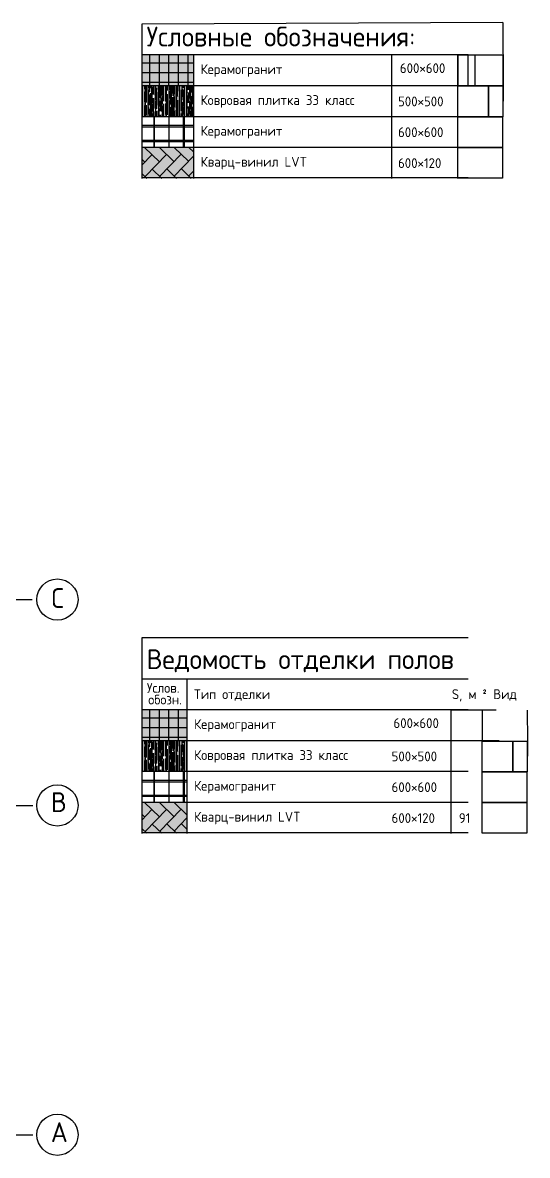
# Model space of a CAD drawing. Header units: millimetres. Extents: x -79936 to 190348, y -17907 to 78730.
# Drawn here: x 76206 to 86016, y -3083 to 18928 of the extents above; entities that cross this region are included whole.
import ezdxf

# ---------------------------------------------------------------- set-up
doc = ezdxf.new("R2010")
doc.units = ezdxf.units.MM
doc.header["$XCLIPFRAME"] = 2
doc.linetypes.add('ACAD_ISO02W100', pattern=[15, 12, -3])
doc.layers.add('Plan 1', color=7, linetype='Continuous')
doc.styles.add('gost', font='GOST Common.ttf')
picture_1 = doc.add_image_def('image1.jpg', size_in_pixel=(1000, 1000))
picture_2 = doc.add_image_def('image2.jpg', size_in_pixel=(736, 736))
picture_3 = doc.add_image_def('image3.png', size_in_pixel=(123, 173))
picture_4 = doc.add_image_def('image8.png', size_in_pixel=(124, 111))

msp = doc.modelspace()

# ---------------------------------------------------------------- hatches: boundary and pattern name
at = {"transparency": 33554687}
h = msp.add_hatch(dxfattribs=at)
h.set_pattern_fill('ANSI37', color=253, scale=59, angle=45)
h.set_pattern_definition([(90, (59193.95, 9343.4), (-187.325, 0), []), (180, (59193.95, 9343.4), (-1e-14, -187.325), [])])
h.paths.add_polyline_path([(79525.012, 17701.005), (79525.013, 18301.005), (78525.008, 18301.005), (78525.008, 17701.005)])
at = {"true_color": 0xcbc9c2}
h = msp.add_hatch(color=9, dxfattribs=at)
h.dxf.hatch_style = 1
h.paths.add_polyline_path([(79525.008, 18300.965), (78525.008, 18300.965), (78525.008, 17700.965), (79525.008, 17700.965)])
at = {"true_color": 0x636466, "transparency": 33554687}
h = msp.add_hatch(dxfattribs=at)
h.set_pattern_fill('AR-RROOF', color=251, scale=2, angle=90)
h.set_pattern_definition([(90, (59493.077, 8798.246), (-50.8, 111.76), [762, -101.6, 254, -50.8]), (90, (59467.68, 8865.81), (-67.564, -50.8), [152.4, -16.764, 304.8, -38.1]), (90, (59449.897, 8823.646), (-34.036, 264.16), [406.4, -71.12, 203.2, -50.8])])
h.paths.add_polyline_path([(79525.008, 17700.965), (78525.008, 17700.965), (78525.008, 17100.965), (79525.008, 17100.965)])
at = {"transparency": 33554687}
h = msp.add_hatch(dxfattribs=at)
h.set_pattern_fill('ANSI37', color=253, scale=92, angle=225)
h.set_pattern_definition([(270, (59193.95, 9343.4), (292.1, -6e-14), []), (0, (59193.95, 9343.4), (9e-14, 292.1), [])])
h.paths.add_polyline_path([(79525.008, 17102.498), (78525.008, 17102.498), (78525.008, 16502.498), (79525.008, 16502.498)])
at = {"true_color": 0xc69e76, "transparency": 33554687}
h = msp.add_hatch(dxfattribs=at)
h.set_pattern_fill('ANSI37', color=33, scale=88, angle=225)
h.set_pattern_definition([(270, (59493.08, 8798.25), (279.4, -6e-14), []), (0, (59493.08, 8798.25), (9e-14, 279.4), [])])
h.paths.add_polyline_path([(79525.008, 16502.498), (79525.008, 17100.985), (78525.008, 17100.985), (78525.008, 16502.498)])
at = {"true_color": 0xcbc9c2}
h = msp.add_hatch(color=9, dxfattribs=at)
h.dxf.hatch_style = 1
h.paths.add_polyline_path([(79525.008, 16502.498), (78525.008, 16502.498), (78525.008, 15902.498), (79525.008, 15902.498)])
at = {"true_color": 0x918c7e}
h = msp.add_hatch(dxfattribs=at)
h.set_pattern_fill('AR-HBONE', color=252, scale=50, angle=91)
h.set_pattern_definition([(136, (-17440.93, 136748.87), (-282.79963, -4.93629), [600, -200]), (226, (-17584.8, 136887.8), (-282.79963, -4.93629), [600, -200])])
h.paths.add_polyline_path([(79525.008, 15902.498), (79525.008, 16502.498), (78525.008, 16502.498), (78525.008, 15902.498)])
at = {"transparency": 33554687}
h = msp.add_hatch(dxfattribs=at)
h.set_pattern_fill('ANSI37', color=253, scale=59, angle=45)
h.set_pattern_definition([(90, (59193.95, -3384.43), (-187.325, 0), []), (180, (59193.95, -3384.43), (-1e-14, -187.325), [])])
h.paths.add_polyline_path([(79400.002, 4973.174), (79400.002, 5573.174), (78525.008, 5573.174), (78525.008, 4973.174)])
at = {"true_color": 0xcbc9c2}
h = msp.add_hatch(color=9, dxfattribs=at)
h.dxf.hatch_style = 1
h.paths.add_polyline_path([(79400.007, 5573.134), (78525.008, 5573.133), (78525.008, 4973.133), (79400.007, 4973.134)])
at = {"true_color": 0x636466, "transparency": 33554687}
h = msp.add_hatch(dxfattribs=at)
h.set_pattern_fill('AR-RROOF', color=251, scale=2, angle=90)
h.set_pattern_definition([(90, (59493.077, -3929.586), (-50.8, 111.76), [762, -101.6, 254, -50.8]), (90, (59467.68, -3862.02), (-67.564, -50.8), [152.4, -16.764, 304.8, -38.1]), (90, (59449.897, -3904.186), (-34.036, 264.16), [406.4, -71.12, 203.2, -50.8])])
h.paths.add_polyline_path([(79400.006, 4973.134), (78525.008, 4973.133), (78525.008, 4373.133), (79400.006, 4373.134)])
at = {"transparency": 33554687}
h = msp.add_hatch(dxfattribs=at)
h.set_pattern_fill('ANSI37', color=253, scale=92, angle=225)
h.set_pattern_definition([(270, (59193.95, -3384.43), (292.1, -6e-14), []), (0, (59193.95, -3384.43), (9e-14, 292.1), [])])
h.paths.add_polyline_path([(79400.004, 4374.667), (78525.008, 4374.666), (78525.008, 3774.666), (79400.004, 3774.667)])
at = {"true_color": 0xc69e76, "transparency": 33554687}
h = msp.add_hatch(dxfattribs=at)
h.set_pattern_fill('ANSI37', color=33, scale=88, angle=225)
h.set_pattern_definition([(270, (59493.08, -3929.59), (279.4, -6e-14), []), (0, (59493.08, -3929.59), (9e-14, 279.4), [])])
h.paths.add_polyline_path([(79400.004, 3774.667), (79400.004, 4373.154), (78525.008, 4373.153), (78525.008, 3774.666)])
at = {"true_color": 0xcbc9c2}
h = msp.add_hatch(color=9, dxfattribs=at)
h.dxf.hatch_style = 1
h.paths.add_polyline_path([(79400.003, 3774.667), (78525.008, 3774.666), (78525.008, 3174.666), (79400.003, 3174.667)])
at = {"true_color": 0x918c7e}
h = msp.add_hatch(dxfattribs=at)
h.set_pattern_fill('AR-HBONE', color=252, scale=50, angle=91)
h.set_pattern_definition([(136, (-17440.93, 124021.04), (-282.79963, -4.93629), [600, -200]), (226, (-17584.8, 124159.97), (-282.79963, -4.93629), [600, -200])])
h.paths.add_polyline_path([(79400.003, 3174.667), (79400.003, 3774.667), (78525.008, 3774.666), (78525.008, 3174.666)])

# ---------------------------------------------------------------- linework, layer by layer
at = {"color": 7}
for p, q in [((85537.409, 18928.055), (78524.402, 18897.457)), ((78525.008, 18901.005), (78525.008, 15900.965)), ((84867.116, 18301.005), (78525.008, 18301.005)), ((79525.013, 18300.975), (79525.008, 15900.965)), ((83383.656, 15900.965), (83383.656, 18300.997)), ((84662.182, 15902.065), (84662.182, 18301.004)), ((84867.116, 17701.005), (78525.008, 17701.005)), ((84275.008, 17100.967), (78525.008, 17100.967)), ((84867.116, 17100.967), (78525.008, 17100.967)), ((84867.116, 16502.498), (78525.008, 16502.498)), ((84867.116, 15910.149), (78525.008, 15910.149)), ((78525.008, 6973.174), (78525.008, 3173.133)), ((84867.116, 6973.174), (78525.008, 6973.174)), ((84867.116, 6173.174), (78525.008, 6173.174)), ((79400.002, 6173.174), (79400.002, 3173.128)), ((84867.116, 5573.174), (78525.008, 5573.174)), ((84537.176, 3174.227), (84537.176, 5573.167)), ((85250, 4973.174), (78525.008, 4973.174)), ((84275.008, 4373.135), (78525.008, 4373.135)), ((84867.116, 4373.135), (78525.008, 4373.135)), ((84867.116, 3774.666), (78525.008, 3774.666)), ((84867.116, 3182.318), (78525.008, 3182.318))]:
    msp.add_line(p, q, dxfattribs=at)
for points in [[(85537.409, 18928.055), (85542.762, 17701.033)], [(84662.182, 18301.005), (84662.146, 17701.005)], [(84662.182, 18301.004), (85537.409, 18301.005)], [(84997.329, 17700.985), (84662.182, 17701.005)], [(85260.189, 17698.511), (85537.409, 17700.985)], [(85542.762, 17701.033), (85537.409, 17100.505)], [(85260.189, 17100.505), (85537.409, 17100.505)], [(84537.176, 5573.167), (85412.403, 5573.168)], [(85135.183, 5570.674), (85135.147, 4970.674)], [(85137.176, 5573.132), (85137.14, 4973.132)], [(86010.41, 5570.674), (86015.763, 4970.702)], [(85470.33, 4970.654), (85135.183, 4970.674)], [(85733.19, 4968.18), (86010.41, 4970.654)], [(86015.763, 4970.702), (86010.41, 4370.174)], [(85733.19, 4370.174), (86010.41, 4370.174)]]:
    msp.add_lwpolyline(points)
at = {"color": 18, "true_color": 0x000000}
for centre in [(76882.317, 7717.006), (76882.317, 3717.006), (76882.317, -2682.994)]:
    msp.add_circle(centre, 400, dxfattribs=at)
at = {"layer": 'Plan 1', "color": 251, "linetype": 'ACAD_ISO02W100', "ltscale": 30, "true_color": 0x636466}
for points in [[(57582.483, 7717.006), (76482.317, 7717.006)], [(57592.926, 3717.006), (76482.317, 3717.006)], [(57592.926, -2682.994), (76480.99, -2682.994)]]:
    msp.add_lwpolyline(points, dxfattribs=at)

# ---------------------------------------------------------------- texts
at = {"layer": 'Plan 1', "ltscale": 20, "style": 'gost'}
for s, p in [('Керамогранит', (79663.312, 17928.328)), ('600×600', (83538.184, 17948.34)), ('Ковровая плитка 33 класс', (79663.312, 17328.328)), ('500×500', (83502.096, 17302.532)), ('Керамогранит', (79663.312, 16729.861)), ('600×600', (83502.096, 16704.065)), ('Кварц-винил LVT', (79663.312, 16129.861)), ('600×120', (83502.096, 16104.065)), ('Услов. ', (78619.928, 5905.471)), ('Тип отделки ', (79538.307, 5783.382)), ('S, м ²', (84547.502, 5783.382)), ('Вид', (85353.477, 5783.382)), ('Керамогранит', (79538.307, 5200.49)), ('600×600', (83413.179, 5220.503)), ('Ковровая плитка 33 класс', (79538.307, 4600.49)), ('500×500', (83377.09, 4574.694)), ('Керамогранит', (79538.307, 4002.024)), ('600×600', (83377.09, 3976.227)), ('Кварц-винил LVT', (79538.307, 3402.024)), ('600×120', (83377.09, 3376.227)), ('91', (84683.852, 3376.227))]:
    msp.add_text(s, height=190, dxfattribs=at).set_placement(p)
at = {"layer": 'Plan 1', "attachment_point": 1, "style": 'gost'}
for s, width, insert, char_height in [('Условные обозначения:', 12549.72034, (78615.482, 18849.439), 384.87481), ('C', 384.87481, (76753.868, 7938.922), 384.875), ('Ведомость отделки полов', 12549.72034, (78615.482, 6750.843), 384.87481), ('B', 384.87481, (76753.868, 3972.75), 384.875), ('A', 384.87481, (76753.868, -2440.593), 384.875)]:
    msp.add_mtext_dynamic_manual_height_columns(s, width=width, gutter_width=0.55, heights=[0], dxfattribs=dict(at, insert=insert, char_height=char_height))
at = {"layer": 'Plan 1', "ltscale": 20, "insert": (78648.663, 5868.398), "char_height": 190, "width": 795.27831, "attachment_point": 1, "style": 'gost'}
msp.add_mtext('обозн.', dxfattribs=at)

# ---------------------------------------------------------------- pictures from other files: only their frames are drawn
at = {"color": 9, "true_color": 0xc7c8ca}
image = msp.add_image(picture_4, insert=(84662.182, 17700.985), size_in_units=(670.293, 600.02), dxfattribs=at)
image.set_boundary_path([(-0.5, -0.5), (61.5, 110.5)])
at = {"color": 253}
image = msp.add_image(picture_4, insert=(84867.116, 17700.985), size_in_units=(670.293, 600.02), dxfattribs=at)
image.dxf.flags = 7
image = msp.add_image(picture_2, insert=(84662.182, 17100.505), size_in_units=(598.007, 598.007))
image.dxf.flags = 7
at = {"color": 251, "true_color": 0x636466}
image = msp.add_image(picture_2, insert=(85260.189, 17100.505), size_in_units=(598.007, 598.007), dxfattribs=at)
image.set_boundary_path([(-0.5, -0.5), (340.69, 735.475)])
image = msp.add_image(picture_3, insert=(84662.182, 15873.662), size_in_units=(872.264, 1226.843))
image.set_boundary_path([(-0.5, -0.5), (122.5, 83.82635)])
image = msp.add_image(picture_1, insert=(84662.182, 16587.052), size_in_units=(872.411, 872.411), rotation=-90)
image.set_boundary_path([(96.4193, -0.5), (777.408, 999.5)])
image = msp.add_image(picture_2, insert=(85135.183, 4370.174), size_in_units=(598.007, 598.007))
image.dxf.flags = 7
image = msp.add_image(picture_2, insert=(85733.19, 4370.174), size_in_units=(598.007, 598.007), dxfattribs=at)
image.set_boundary_path([(-0.5, -0.5), (340.69, 735.475)])
image = msp.add_image(picture_3, insert=(85135.183, 3143.331), size_in_units=(872.264, 1226.843))
image.set_boundary_path([(-0.5, -0.5), (122.5, 83.82635)])
image = msp.add_image(picture_1, insert=(85135.183, 3856.72), size_in_units=(872.411, 872.411), rotation=-90)
image.set_boundary_path([(96.4193, -0.5), (777.408, 999.5)])

doc.saveas('drawing.dxf')
